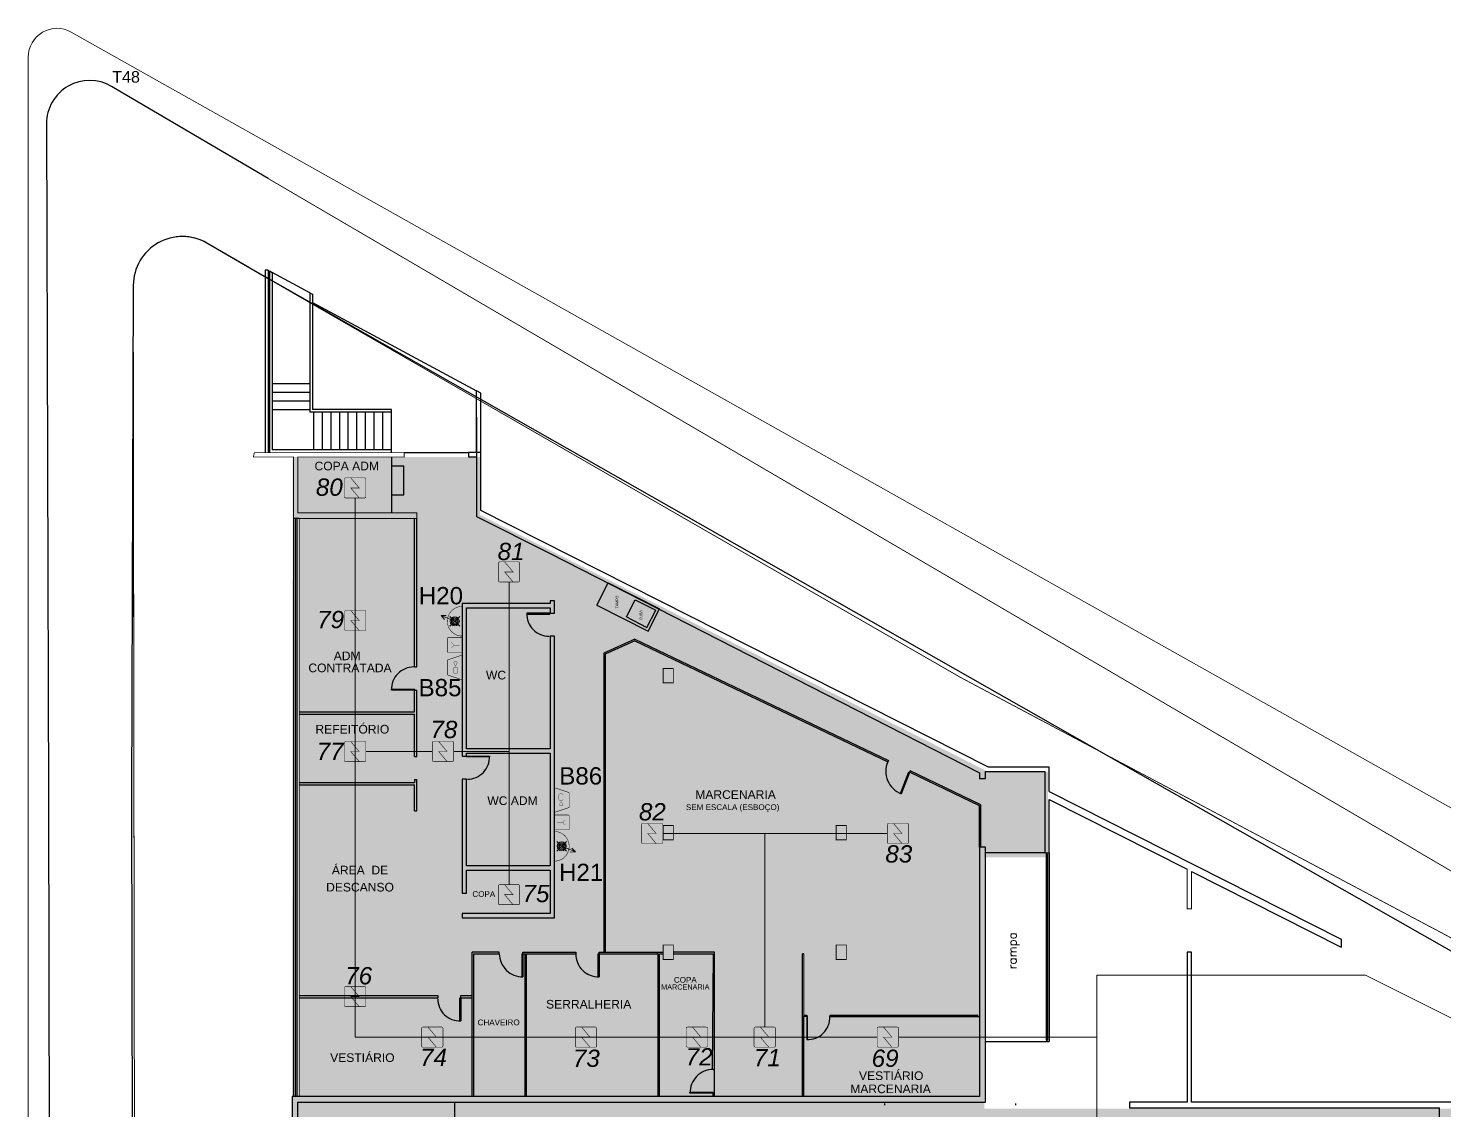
# Model space of a CAD drawing. Header units: metres. Extents: x -331 to 2982, y 362 to 2539.
# Drawn here: x 734.57 to 783.71, y 1055.35 to 1092.91 of the extents above; entities that cross this region are included whole.
import ezdxf
from ezdxf.enums import TextEntityAlignment as Align

# ---------------------------------------------------------------- set-up
doc = ezdxf.new("R2010")
doc.units = ezdxf.units.M
doc.layers.get('0').update_dxf_attribs({"color": 251})
for name, color, linetype in [('72_EGR_BASE_PRIMITIVE', 7, 'Continuous'), ('CX', 251, 'Continuous'), ('DET. FUMAÇA', 1, 'Continuous'), ('Div', 251, 'Continuous'), ('Pis', 251, 'Continuous')]:
    doc.layers.add(name, color=color, linetype=linetype)
doc.layers.add('_salas', color=251, linetype='Continuous', plot=False)
doc.styles.add('DESTAQUE', font='arial.ttf', dxfattribs={"height": 0.4})
doc.styles.get("Standard").update_dxf_attribs({"font": 'arial.ttf', "height": 0.3})
doc.styles.add('style1', font='romans.shx')
doc.styles.add('X3G_ENTITY_1416D04C', font='arial.ttf', dxfattribs={"height": 0.6})
doc.styles.add('X3G_ENTITY_1416D056', font='arial.ttf', dxfattribs={"height": 0.6})
doc.styles.add('X3G_ENTITY_1416D060', font='arial.ttf', dxfattribs={"height": 0.6})
doc.styles.add('X3G_ENTITY_1416D06A', font='arial.ttf', dxfattribs={"height": 0.6})
doc.styles.add('X3G_ENTITY_1416D074', font='arial.ttf', dxfattribs={"height": 0.6})
doc.styles.add('X3G_ENTITY_1416D07E', font='arial.ttf', dxfattribs={"height": 0.6})
doc.styles.add('X3G_ENTITY_1416D088', font='arial.ttf', dxfattribs={"height": 0.6})
doc.styles.add('X3G_ENTITY_1416D092', font='arial.ttf', dxfattribs={"height": 0.6})
doc.styles.add('X3G_ENTITY_1416D09C', font='arial.ttf', dxfattribs={"height": 0.6})
doc.styles.add('X3G_ENTITY_1416D0A6', font='arial.ttf', dxfattribs={"height": 0.6})
doc.styles.add('X3G_ENTITY_1416D0B0', font='arial.ttf', dxfattribs={"height": 0.6})
doc.styles.add('X3G_ENTITY_1416D0BA', font='arial.ttf', dxfattribs={"height": 0.6})
doc.styles.add('X3G_ENTITY_1416D0C4', font='arial.ttf', dxfattribs={"height": 0.6})
doc.styles.add('X3G_ENTITY_1416D0CE', font='arial.ttf', dxfattribs={"height": 0.6})
doc.styles.add('X3G_ENTITY_1416D0D8', font='arial.ttf', dxfattribs={"height": 0.6})
doc.styles.add('X3G_ENTITY_1416D0EC', font='arial.ttf', dxfattribs={"height": 0.6})
doc.styles.add('X3G_ENTITY_14211F23', font='arial.ttf', dxfattribs={"height": 0.2})
doc.styles.add('X3G_ENTITY_14211F61', font='arial.ttf', dxfattribs={"height": 0.3})
doc.styles.add('X3G_ENTITY_14211F9F', font='arial.ttf', dxfattribs={"height": 0.3})
doc.styles.add('X3G_ENTITY_14211FDF', font='arial.ttf', dxfattribs={"height": 0.3})
doc.styles.add('X3G_ENTITY_1421201D', font='arial.ttf', dxfattribs={"height": 0.3})
doc.styles.add('X3G_ENTITY_1421205E', font='arial.ttf', dxfattribs={"height": 0.3})
doc.styles.add('X3G_ENTITY_1421209C', font='arial.ttf', dxfattribs={"height": 0.3})
doc.styles.add('X3G_ENTITY_14212148', font='arial.ttf', dxfattribs={"height": 0.3})
doc.styles.add('X3G_ENTITY_14212188', font='arial.ttf', dxfattribs={"height": 0.3})
doc.styles.add('X3G_ENTITY_142121F0', font='arial.ttf', dxfattribs={"height": 0.2})
doc.styles.add('X3G_ENTITY_1421226D', font='arial.ttf', dxfattribs={"height": 0.3})
doc.styles.add('X3G_ENTITY_142122B0', font='arial.ttf', dxfattribs={"height": 0.3})
doc.styles.add('X3G_ENTITY_14212321', font='arial.ttf', dxfattribs={"height": 0.3})
doc.styles.add('X3G_ENTITY_142123BC', font='arial.ttf', dxfattribs={"height": 0.3})
doc.styles.add('X3G_ENTITY_142124B5', font='arial.ttf', dxfattribs={"height": 0.18})
doc.styles.add('X3G_ENTITY_14212579', font='arial.ttf', dxfattribs={"height": 0.2})
doc.styles.add('X3G_ENTITY_142292FC', font='arial.ttf', dxfattribs={"height": 0.6})
doc.styles.add('X3G_ENTITY_1422933B', font='arial.ttf', dxfattribs={"height": 0.6})

# ---------------------------------------------------------------- blocks, each defined once
blk = doc.blocks.new('WEW')
at = {"color": 1, "lineweight": 0, "true_color": 0xe60000}
for p, q in [((1781.075, 994.175), (1781.413, 993.836)), ((1781.413, 994.175), (1781.075, 993.836)), ((1781.244, 994.005), (1781.439, 994.482)), ((1781.439, 994.482), (1781.308, 994.36)), ((1781.439, 994.482), (1781.447, 994.302))]:
    blk.add_line(p, q, dxfattribs=at)
at = {"color": 1, "true_color": 0xe60000, "const_width": 0.0172}
for points in [[(1779.259, 993.747), (1780.023, 993.747, 0.511918), (1780.056, 993.793), (1779.907, 994.24, 0.322823), (1779.874, 994.263), (1779.408, 994.263, 0.322823), (1779.375, 994.24), (1779.226, 993.793, 0.511918)], [(1780.193, 994.263), (1780.641, 994.263, -0.414214), (1780.675, 994.229), (1780.675, 993.782, -0.414214), (1780.641, 993.747), (1780.193, 993.747, -0.414214), (1780.159, 993.782), (1780.159, 994.229, -0.414214)], [(1780.764, 993.748), (1781.724, 993.748, 0.435311), (1781.759, 993.784, 0.930949), (1780.73, 993.784, 0.435311)]]:
    blk.add_lwpolyline(points, format="xyb", close=True, dxfattribs=at)
at = {"color": 1, "true_color": 0xe60000, "const_width": 0.0086}
for points in [[(1779.463, 994.06), (1779.617, 994.06), (1779.652, 994.026), (1779.652, 993.936), (1779.617, 993.902), (1779.463, 993.902), (1779.428, 993.936), (1779.428, 994.026)], [(1779.832, 993.936), (1779.832, 994.026), (1779.802, 994.044), (1779.679, 993.981), (1779.802, 993.918)]]:
    blk.add_lwpolyline(points, close=True, dxfattribs=at)
for points in [[(1780.336, 994.135), (1780.338, 994.117), (1780.344, 994.099), (1780.351, 994.088), (1780.365, 994.073), (1780.373, 994.067), (1780.386, 994.06), (1780.397, 994.057), (1780.413, 994.055), (1780.421, 994.055), (1780.431, 994.056), (1780.45, 994.062), (1780.464, 994.07), (1780.477, 994.082), (1780.488, 994.096), (1780.494, 994.11), (1780.497, 994.122), (1780.498, 994.13), (1780.498, 994.136)], [(1780.417, 993.837), (1780.417, 994.055)]]:
    blk.add_lwpolyline(points, dxfattribs=at)
at = {"color": 1, "lineweight": 0, "true_color": 0xe60000}
for radius in [0.158, 0.119, 0.0774]:
    blk.add_circle((1781.244, 994.005), radius, dxfattribs=at)
blk = doc.blocks.new('Detector de fumaça')
at = {"layer": 'DET. FUMAÇA', "linetype": 'Continuous', "lineweight": 15, "const_width": 0.0187}
blk.add_lwpolyline([(774.599, 539.816), (775.249, 539.816, -0.414214), (775.296, 539.769), (775.296, 539.167, -0.414214), (775.249, 539.12), (774.599, 539.12, -0.414214), (774.553, 539.167), (774.553, 539.769, -0.414214)], format="xyb", close=True, dxfattribs=at)
blk.add_lwpolyline([(774.773, 539.816), (775.064, 539.468), (774.773, 539.468), (775.064, 539.12)], dxfattribs=at)

msp = doc.modelspace()

# ---------------------------------------------------------------- hatches: boundary and pattern name
at = {"layer": '_salas', "transparency": 33554559}
h = msp.add_hatch(color=256, dxfattribs=at)
h.dxf.hatch_style = 1
h.paths.add_polyline_path([(743.691, 1030.197), (738.741, 1030.197), (738.741, 1007.497), (743.691, 1007.497), (743.691, 981.851), (780.886, 981.883), (780.886, 1015.047), (784.766, 1015.047), (784.766, 1015.761), (810.566, 1029.56), (810.566, 1041.747), (784.766, 1055.419), (767.741, 1055.419), (767.741, 1064.147), (769.951, 1064.147), (769.951, 1067.119), (767.851, 1067.119), (750.241, 1076.027), (750.241, 1078.035), (743.741, 1078.035)])
h.paths.add_polyline_path([(790.666, 1042.793), (802.173, 1036.644), (802.173, 1034.859), (790.666, 1028.71)], flags=16)

# ---------------------------------------------------------------- linework, layer by layer
at = {"lineweight": 0}
msp.add_lwpolyline([(924.793, 803.353), (923.977, 997.797, 0.414222), (918.991, 1002.798, 0.000679), (885.373, 1002.81), (885.373, 1011.002), (885.373, 1011.602), (886.346, 1011.602, 0.742789), (887.202, 1015.306), (883.812, 1016.616), (861.104, 1023.517), (822.286, 1041.497), (810.536, 1047.218), (766.937, 1070.37), (744.433, 1083.333), (742.89, 1084.221), (740.77, 1085.453, 0.577621), (738.214, 1083.99), (738.288, 1030.283), (738.258, 981.963), (738.478, 955.361), (738.53, 946.811), (739.233, 850.325)], format="xyb", dxfattribs=at)
at = {"layer": '72_EGR_BASE_PRIMITIVE', "color": 251, "linetype": 'Continuous', "lineweight": -3, "true_color": 0x5f5f5f}
for p, q in [((755.609, 1071.657), (754.588, 1071.189)), ((754.588, 1071.222), (754.588, 1071.222)), ((754.588, 1071.189), (754.588, 1060.847))]:
    msp.add_line(p, q, dxfattribs=at)
for points in [[(755.609, 1071.714), (754.536, 1071.222), (754.536, 1071.222), (754.536, 1060.847)], [(767.573, 1064.498), (767.573, 1065.934), (767.573, 1065.934), (765.141, 1067.097)], [(767.62, 1064.498), (767.62, 1065.968), (765.16, 1067.146)], [(750.908, 1060.797), (750.908, 1060.847), (749.973, 1060.847)], [(754.371, 1060.797), (754.371, 1060.847), (754.371, 1060.847), (756.373, 1060.847)], [(756.963, 1060.797), (758.326, 1060.797), (758.326, 1060.797), (758.301, 1056.777)], [(761.477, 1058.665), (761.577, 1058.665), (761.577, 1058.615)]]:
    msp.add_lwpolyline(points, dxfattribs=at)
at = {"layer": '72_EGR_BASE_PRIMITIVE', "color": 251, "true_color": 0x5f5f5f}
for points in [[(755.609, 1071.657, 0), (764.385, 1067.459, 0)], [(751.732, 1060.797, 0), (751.732, 1060.847, 0)], [(758.377, 1060.847, 0), (756.963, 1060.847, 0)], [(750.023, 1060.797, 0), (750.908, 1060.797, 0)], [(754.371, 1060.797, 0), (756.373, 1060.797, 0)], [(761.477, 1060.797, 0), (761.427, 1060.797, 0)], [(761.577, 1058.615, 0), (761.477, 1058.615, 0)], [(762.377, 1058.665, 0), (762.377, 1058.615, 0)], [(758.326, 1056.777, 0), (758.377, 1056.777, 0)], [(758.326, 1055.962, 0), (758.377, 1055.962, 0)]]:
    msp.add_polyline3d(points, dxfattribs=at)
at = {"layer": 'CX', "ltscale": 8}
for p, q in [((764.829, 1066.36), (765.113, 1067.108)), ((765.16, 1067.146), (764.857, 1066.349)), ((765.113, 1067.108), (765.141, 1067.097)), ((764.857, 1066.349), (764.829, 1066.36))]:
    msp.add_line(p, q, dxfattribs=at)
for points in [[(752.668, 1072.581), (752.668, 1072.611), (751.868, 1072.611), (751.868, 1072.581)], [(747.973, 1069.977), (747.973, 1069.947), (747.173, 1069.947), (747.173, 1069.977)], [(749.773, 1067.624), (749.773, 1067.654), (750.573, 1067.654), (750.573, 1067.624)], [(751.702, 1060.797), (751.732, 1060.797), (751.732, 1059.997), (751.702, 1059.997)], [(754.341, 1060.797), (754.371, 1060.797), (754.371, 1059.997), (754.341, 1059.997)], [(749.543, 1059.267), (749.573, 1059.267), (749.573, 1058.467), (749.543, 1058.467)], [(761.607, 1058.615), (761.577, 1058.615), (761.577, 1057.815), (761.607, 1057.815)], [(758.326, 1055.992), (758.326, 1055.962), (757.526, 1055.962), (757.526, 1055.992)]]:
    msp.add_lwpolyline(points, close=True, dxfattribs=at)
at = {"layer": 'CX', "color": 251, "ltscale": 8, "true_color": 0x606060}
for centre, radius, start, end in [((752.638, 1072.582), 0.771, 177.8106, 270), ((747.943, 1069.976), 0.771, 90, 182.1894), ((749.803, 1067.625), 0.771, 270, 2.1894), ((765.146, 1067.128), 0.831, 156.4958, 249.6256), ((751.717, 1060.805), 0.808, 180.5725, 271.0569), ((754.342, 1060.77), 0.773, 177.9926, 272.1003), ((749.544, 1059.237), 0.771, 180, 272.1894), ((761.606, 1058.586), 0.771, 267.8385, 2.1584), ((758.322, 1055.981), 0.796, 89.6978, 181.4114)]:
    msp.add_arc(centre, radius, start, end, dxfattribs=at)
at = {"layer": 'Div', "color": 230, "linetype": 'Continuous', "lineweight": 0}
for p, q in [((736.062, 1092.78), (816.498, 1047.53)), ((734.572, 958.064), (734.572, 1091.908))]:
    msp.add_line(p, q, dxfattribs=at)
at = {"layer": 'Div', "color": 150, "linetype": 'Continuous', "lineweight": 0}
for p, q in [((745.91, 1076.612), (745.91, 1057.903)), ((751.248, 1073.697), (751.248, 1063.192)), ((746.282, 1067.812), (748.587, 1067.812)), ((749.33, 1067.812), (751.248, 1067.812)), ((756.584, 1064.968), (764.369, 1064.968)), ((760.118, 1058.25), (760.118, 1064.968)), ((753.537, 1057.903), (745.91, 1057.903)), ((753.537, 1057.903), (764.018, 1057.903)), ((764.762, 1057.903), (771.637, 1057.903))]:
    msp.add_line(p, q, dxfattribs=at)
at = {"layer": 'Div', "lineweight": 0}
for p, q in [((747.973, 1070.747), (747.973, 1075.897)), ((748.053, 1070.747), (748.053, 1075.897)), ((747.973, 1070.747), (748.053, 1070.747)), ((747.973, 1069.187), (747.973, 1069.947)), ((747.973, 1069.947), (748.053, 1069.947)), ((748.053, 1067.637), (748.053, 1069.947)), ((743.973, 1069.187), (747.973, 1069.187)), ((743.973, 1069.107), (747.973, 1069.107)), ((747.973, 1067.637), (747.973, 1069.107)), ((747.973, 1067.637), (748.053, 1067.637)), ((743.973, 1066.737), (747.973, 1066.737)), ((747.973, 1066.837), (747.973, 1066.737)), ((747.973, 1066.837), (748.053, 1066.837)), ((748.053, 1065.757), (748.053, 1066.837)), ((743.973, 1066.657), (747.973, 1066.657)), ((747.973, 1065.757), (747.973, 1066.657)), ((747.973, 1065.757), (748.053, 1065.757)), ((749.973, 1055.847), (749.973, 1060.847)), ((756.373, 1060.847), (756.598, 1060.847)), ((750.023, 1055.847), (750.023, 1060.797)), ((756.423, 1060.797), (756.373, 1060.797)), ((756.423, 1055.847), (756.423, 1060.797)), ((756.473, 1055.847), (756.473, 1060.797)), ((756.473, 1060.797), (756.598, 1060.797)), ((761.427, 1055.847), (761.427, 1060.797)), ((761.477, 1055.847), (761.477, 1060.797)), ((743.973, 1059.347), (747.973, 1059.347)), ((743.973, 1059.267), (748.773, 1059.267)), ((748.053, 1059.347), (748.773, 1059.347)), ((748.773, 1059.347), (748.773, 1059.267)), ((749.573, 1059.347), (749.973, 1059.347)), ((749.573, 1059.267), (749.573, 1059.347)), ((749.573, 1059.267), (749.973, 1059.267))]:
    msp.add_line(p, q, dxfattribs=at)
at = {"layer": 'Div', "color": 150, "linetype": 'Continuous', "lineweight": 0}
msp.add_lwpolyline([(766.56, 999.851), (766.56, 1052.841), (771.637, 1052.841), (771.637, 1060.058), (780.961, 1060.058), (784.358, 1058.357), (784.358, 1008.888), (787.339, 1008.888), (787.339, 979.124)], dxfattribs=at)
at = {"layer": 'Div', "color": 230, "linetype": 'Continuous', "lineweight": 0}
msp.add_arc((735.572, 1091.908), 1, 60.6398, 180, dxfattribs=at)
at = {"layer": 'Pis'}
for p, q in [((742.892, 1087.696), (737.462, 1090.894)), ((735.201, 1089.597), (735.274, 1066.187)), ((742.216, 1084.61), (740.77, 1085.453)), ((786.903, 1059.196), (742.216, 1084.61)), ((742.79, 1084.512), (742.79, 1078.185)), ((742.89, 1084.512), (742.79, 1084.512)), ((742.89, 1084.512), (742.89, 1078.185)), ((742.933, 1084.489), (742.933, 1078.185)), ((742.933, 1084.489), (743.033, 1084.435)), ((744.333, 1083.735), (743.033, 1084.435)), ((743.033, 1084.435), (743.033, 1078.285)), ((744.333, 1083.735), (743.033, 1084.435)), ((738.214, 1083.99), (738.154, 1066.195)), ((744.333, 1083.735), (744.333, 1079.585)), ((744.333, 1083.735), (744.433, 1083.681)), ((744.433, 1083.681), (744.433, 1079.685)), ((744.433, 1083.397), (750.123, 1080.333)), ((744.333, 1080.569), (743.033, 1080.569)), ((744.333, 1080.569), (743.033, 1080.569)), ((744.333, 1080.269), (743.033, 1080.269)), ((744.333, 1080.269), (743.033, 1080.269)), ((750.273, 1080.253), (750.123, 1080.333)), ((750.123, 1078.185), (750.123, 1080.333)), ((750.273, 1078.185), (750.273, 1080.253)), ((744.333, 1079.969), (743.033, 1079.969)), ((744.333, 1079.969), (743.033, 1079.969)), ((744.333, 1079.669), (743.033, 1079.669)), ((744.333, 1079.669), (743.033, 1079.669)), ((747.173, 1079.585), (744.333, 1079.585)), ((747.173, 1079.685), (744.433, 1079.685)), ((744.473, 1078.285), (744.473, 1079.585)), ((744.473, 1078.285), (744.473, 1079.585)), ((744.773, 1078.285), (744.773, 1079.585)), ((744.773, 1078.285), (744.773, 1079.585)), ((745.073, 1078.285), (745.073, 1079.585)), ((745.073, 1078.285), (745.073, 1079.585)), ((745.373, 1078.285), (745.373, 1079.585)), ((745.373, 1078.285), (745.373, 1079.585)), ((745.673, 1078.285), (745.673, 1079.585)), ((745.673, 1078.285), (745.673, 1079.585)), ((745.973, 1078.285), (745.973, 1079.585)), ((745.973, 1078.285), (745.973, 1079.585)), ((746.273, 1078.285), (746.273, 1079.585)), ((746.273, 1078.285), (746.273, 1079.585)), ((746.573, 1078.285), (746.573, 1079.585)), ((746.573, 1078.285), (746.573, 1079.585)), ((746.873, 1078.285), (746.873, 1079.585)), ((746.873, 1078.285), (746.873, 1079.585)), ((747.173, 1079.585), (747.173, 1079.685)), ((747.173, 1078.285), (747.173, 1079.585)), ((747.173, 1078.285), (747.173, 1079.585)), ((750.123, 1079.419), (750.123, 1075.973)), ((747.173, 1078.285), (743.033, 1078.285)), ((747.173, 1078.185), (747.173, 1078.285)), ((747.173, 1078.035), (747.173, 1076.097)), ((747.173, 1078.035), (747.173, 1076.097)), ((747.608, 1078.185), (749.844, 1078.185)), ((747.608, 1078.185), (749.844, 1078.185)), ((750.273, 1078.185), (749.844, 1078.185)), ((749.844, 1078.185), (749.844, 1078.035)), ((749.844, 1078.035), (750.123, 1078.035)), ((750.273, 1076.177), (750.273, 1078.185)), ((747.173, 1077.723), (747.603, 1077.723)), ((747.173, 1077.723), (747.603, 1077.723)), ((747.603, 1076.723), (747.603, 1077.723)), ((747.603, 1076.723), (747.603, 1077.723)), ((747.173, 1076.723), (747.603, 1076.723)), ((747.173, 1076.723), (747.603, 1076.723)), ((767.884, 1067.269), (750.273, 1076.177)), ((743.973, 1075.897), (743.773, 1075.897)), ((743.843, 1055.847), (743.843, 1075.897)), ((743.903, 1055.847), (743.903, 1075.897)), ((747.973, 1070.747), (747.973, 1075.897)), ((748.053, 1070.747), (748.053, 1075.897)), ((750.123, 1075.973), (752.673, 1074.683)), ((752.673, 1074.683), (767.573, 1067.079)), ((754.293, 1072.888), (754.688, 1073.664)), ((754.686, 1073.665), (756.473, 1072.761)), ((752.673, 1072.947), (749.623, 1072.947)), ((749.623, 1072.947), (749.623, 1067.654)), ((749.773, 1067.904), (749.773, 1072.797)), ((749.773, 1072.797), (752.673, 1072.797)), ((752.823, 1073.047), (752.673, 1073.047)), ((752.673, 1073.047), (752.673, 1072.947)), ((752.673, 1072.797), (752.673, 1072.611)), ((752.823, 1072.611), (752.823, 1073.047)), ((754.293, 1072.888), (756.078, 1071.986)), ((755.32, 1072.481), (755.624, 1073.078)), ((755.624, 1073.078), (756.338, 1072.717)), ((756.034, 1072.12), (756.338, 1072.717)), ((756.078, 1071.986), (756.473, 1072.761)), ((752.673, 1072.611), (752.823, 1072.611)), ((755.32, 1072.481), (756.034, 1072.12)), ((752.823, 1071.811), (752.673, 1071.811)), ((752.673, 1071.811), (752.673, 1067.904)), ((752.823, 1062.047), (752.823, 1071.811)), ((747.973, 1070.747), (748.053, 1070.747)), ((747.973, 1069.187), (747.973, 1069.947)), ((747.973, 1069.947), (748.053, 1069.947)), ((748.053, 1067.637), (748.053, 1069.947)), ((743.973, 1069.187), (747.973, 1069.187)), ((743.973, 1069.107), (747.973, 1069.107)), ((747.973, 1067.637), (747.973, 1069.107)), ((752.673, 1067.904), (749.773, 1067.904)), ((749.773, 1067.654), (749.773, 1067.754)), ((749.773, 1067.754), (752.673, 1067.754)), ((752.673, 1067.754), (752.673, 1063.847)), ((747.973, 1067.637), (748.053, 1067.637)), ((749.623, 1067.654), (749.773, 1067.654)), ((767.699, 1067.222), (767.699, 1067.222)), ((769.983, 1067.269), (767.884, 1067.269)), ((769.983, 1066.431), (769.983, 1067.269)), ((743.973, 1066.737), (747.973, 1066.737)), ((747.973, 1066.837), (747.973, 1066.737)), ((747.973, 1066.837), (748.053, 1066.837)), ((748.053, 1065.757), (748.053, 1066.837)), ((749.773, 1066.854), (749.623, 1066.854)), ((749.623, 1066.854), (749.623, 1062.897)), ((749.773, 1063.847), (749.773, 1066.854)), ((767.573, 1067.079), (767.573, 1066.874)), ((767.573, 1066.874), (767.773, 1066.874)), ((767.773, 1066.874), (767.773, 1067.119)), ((767.773, 1067.119), (769.833, 1067.119)), ((769.833, 1067.119), (769.833, 1064.297)), ((743.973, 1066.657), (747.973, 1066.657)), ((747.973, 1065.757), (747.973, 1066.657)), ((769.983, 1066.431), (780.116, 1061.306)), ((735.274, 1066.187), (735.302, 1050.714)), ((738.154, 1066.195), (738.182, 1050.719)), ((747.973, 1065.757), (748.053, 1065.757)), ((769.983, 1066.151), (774.773, 1063.728)), ((769.983, 1064.297), (769.983, 1066.151)), ((767.773, 1064.498), (767.573, 1064.498)), ((767.573, 1064.498), (767.573, 1055.847)), ((767.773, 1055.647), (767.773, 1064.498)), ((769.833, 1064.297), (767.773, 1064.297)), ((769.833, 1064.297), (767.773, 1064.297)), ((769.833, 1064.297), (769.983, 1064.297)), ((769.983, 1064.297), (769.983, 1057.747)), ((769.983, 1064.297), (769.983, 1057.747)), ((752.673, 1063.847), (749.773, 1063.847)), ((769.883, 1064.248), (769.883, 1057.798)), ((769.883, 1064.248), (769.933, 1064.248)), ((769.933, 1064.248), (769.933, 1057.798)), ((749.773, 1062.897), (749.773, 1063.697)), ((749.773, 1063.697), (752.673, 1063.697)), ((752.673, 1063.697), (752.673, 1062.197)), ((774.923, 1063.652), (780.116, 1061.025)), ((749.623, 1062.897), (749.773, 1062.897)), ((752.673, 1062.197), (749.623, 1062.197)), ((749.623, 1062.197), (749.623, 1062.047)), ((749.623, 1062.047), (752.823, 1062.047)), ((749.973, 1055.847), (749.973, 1060.847)), ((756.373, 1060.847), (756.598, 1060.847)), ((758.377, 1055.847), (758.377, 1060.847)), ((774.923, 1060.853), (774.773, 1060.853)), ((774.773, 1060.853), (774.773, 1055.647)), ((774.923, 1055.647), (774.923, 1060.853)), ((780.116, 1061.306), (780.116, 1061.025)), ((750.023, 1055.847), (750.023, 1060.797)), ((751.732, 1060.797), (753.569, 1060.797)), ((751.806, 1055.847), (751.806, 1060.797)), ((751.856, 1055.847), (751.856, 1060.797)), ((756.423, 1060.797), (756.373, 1060.797)), ((756.423, 1055.847), (756.423, 1060.797)), ((756.473, 1055.847), (756.473, 1060.797)), ((756.473, 1060.797), (756.598, 1060.797)), ((761.427, 1055.847), (761.427, 1060.797)), ((743.973, 1059.347), (747.973, 1059.347)), ((743.973, 1059.267), (748.773, 1059.267)), ((747.973, 1059.347), (748.773, 1059.347)), ((748.773, 1059.347), (748.773, 1059.267)), ((749.573, 1059.347), (749.973, 1059.347)), ((749.573, 1059.267), (749.573, 1059.347)), ((749.573, 1059.267), (749.973, 1059.267)), ((761.477, 1055.847), (761.477, 1058.615)), ((762.377, 1058.665), (762.598, 1058.665)), ((762.377, 1058.615), (762.598, 1058.615)), ((762.598, 1058.665), (764.023, 1058.665)), ((762.598, 1058.615), (767.573, 1058.615)), ((764.023, 1058.665), (767.523, 1058.665)), ((767.773, 1057.747), (769.983, 1057.747)), ((767.773, 1057.747), (769.983, 1057.747)), ((769.883, 1057.798), (769.933, 1057.798)), ((758.327, 1055.847), (758.326, 1055.962)), ((767.573, 1055.847), (743.723, 1055.847)), ((743.723, 1055.847), (743.723, 1030.347)), ((743.923, 1030.147), (743.923, 1055.647)), ((743.923, 1055.647), (767.773, 1055.647)), ((749.373, 1007.847), (749.373, 1055.647)), ((764.273, 1055.597), (764.273, 1055.547)), ((768.827, 1055.547), (768.827, 1055.597)), ((774.773, 1055.647), (772.773, 1055.647)), ((772.773, 1055.647), (772.773, 1055.447)), ((772.773, 1055.447), (783.523, 1055.447)), ((784.652, 1055.647), (774.923, 1055.647)), ((783.523, 1042.822), (783.523, 1055.447))]:
    msp.add_line(p, q, dxfattribs=at)
at = {"layer": 'Pis', "const_width": 0.03}
for points in [[(858.363, 1026.868), (807.642, 1050.655), (795.943, 1056.632), (742.892, 1087.696)], [(743.973, 1075.897), (748.053, 1075.897), (748.053, 1076.097), (743.923, 1076.097), (743.923, 1078.035), (747.608, 1078.035), (747.608, 1078.185), (742.413, 1078.185), (742.381, 1078.035), (743.773, 1078.035), (743.773, 1076.097), (743.773, 1075.897)], [(743.773, 1075.897), (743.773, 1055.847)], [(743.973, 1055.847), (743.973, 1075.897)], [(774.773, 1063.728), (774.773, 1062.353), (774.923, 1062.353), (774.923, 1063.652)]]:
    msp.add_lwpolyline(points, dxfattribs=at)
msp.add_lwpolyline([(924.793, 803.353), (923.977, 997.797, 0.414222), (918.991, 1002.798, 0.000679), (885.373, 1002.81), (885.373, 1011.002), (885.373, 1011.602), (886.346, 1011.602, 0.742789), (887.202, 1015.306), (883.812, 1016.616), (861.104, 1023.517), (822.286, 1041.497), (810.536, 1047.218), (766.937, 1070.37), (744.433, 1083.333), (742.89, 1084.221), (740.77, 1085.453, 0.577621), (738.214, 1083.99), (738.288, 1030.283), (738.258, 981.963), (738.478, 955.361), (738.53, 946.811), (739.233, 850.325)], format="xyb", dxfattribs=at)
at = {"layer": 'Pis', "color": 251, "linetype": 'Continuous', "lineweight": -3, "true_color": 0x5f5f5f}
for points in [[(755.609, 1071.714), (764.409, 1067.505), (764.385, 1067.459)], [(751.732, 1060.797), (751.732, 1060.847), (753.569, 1060.847), (753.569, 1060.797)]]:
    msp.add_lwpolyline(points, dxfattribs=at)
at = {"layer": 'Pis', "const_width": 0.03}
for points in [[(756.948, 1070.697), (756.598, 1070.697), (756.598, 1070.197), (756.948, 1070.197)], [(756.948, 1065.247), (756.598, 1065.247), (756.598, 1064.747), (756.948, 1064.747)], [(762.948, 1065.247), (762.598, 1065.247), (762.598, 1064.747), (762.948, 1064.747)], [(756.948, 1061.097), (756.598, 1061.097), (756.598, 1060.597), (756.948, 1060.597)], [(762.948, 1061.097), (762.598, 1061.097), (762.598, 1060.597), (762.948, 1060.597)]]:
    msp.add_lwpolyline(points, close=True, dxfattribs=at)
at = {"layer": 'Pis'}
for centre, radius, start, end in [((736.701, 1089.601), 1.5, 59.5054, 180.1784), ((739.914, 1083.984), 1.7, 59.7591, 179.8056)]:
    msp.add_arc(centre, radius, start, end, dxfattribs=at)

# ---------------------------------------------------------------- block references
at = {"lineweight": 0}
for p, rotation in [((1743.372, -708.91), 89.99999999999999), ((-240.929, 2845.769), 270)]:
    msp.add_blockref('WEW', p, dxfattribs=dict(at, rotation=rotation))
at = {"layer": 'DET. FUMAÇA', "linetype": 'Continuous', "lineweight": 0}
for p in [(-29.014, 537.492), (-23.676, 534.577), (-29.014, 532.891), (-29.014, 528.344), (-25.965, 528.344), (-18.712, 525.5), (-10.184, 525.5), (-23.676, 523.376), (-29.014, 519.839), (-26.338, 518.435), (-21.008, 518.435), (-17.161, 518.435), (-14.806, 518.435), (-10.534, 518.435)]:
    msp.add_blockref('Detector de fumaça', p, dxfattribs=at)

# ---------------------------------------------------------------- texts
at = {"layer": 'Div', "color": 5, "linetype": 'Continuous', "lineweight": 0, "true_color": 0x0000ff, "char_height": 0.6, "attachment_point": 1}
for s, insert, style in [('{\\fArial|b0|i1|c0|p34;80}', (744.548, 1077.287), 'X3G_ENTITY_1416D0B0'), ('{\\fArial|b0|i1|c0|p34;81}', (750.853, 1075.056), 'X3G_ENTITY_1416D0BA'), ('{\\fArial|b0|i1|c0|p34;79}', (744.594, 1072.693), 'X3G_ENTITY_1416D0A6'), ('{\\fArial|b0|i1|c0|p34;78}', (748.523, 1068.878), 'X3G_ENTITY_1416D0C4'), ('{\\fArial|b0|i1|c0|p34;77}', (744.576, 1068.118), 'X3G_ENTITY_1416D09C'), ('{\\fArial|b0|i1|c0|p34;82}', (755.755, 1066.022), 'X3G_ENTITY_1416D0D8'), ('{\\fArial|b0|i1|c0|p34;83}', (764.305, 1064.56), 'X3G_ENTITY_1416D0EC'), ('{\\fArial|b0|i1|c0|p34;75}', (751.716, 1063.186), 'X3G_ENTITY_1416D0CE'), ('{\\fArial|b0|i1|c0|p34;76}', (745.567, 1060.332), 'X3G_ENTITY_1416D092'), ('{\\fArial|b0|i1|c0|p34;74}', (748.163, 1057.502), 'X3G_ENTITY_1416D088'), ('{\\fArial|b0|i1|c0|p34;73}', (753.464, 1057.469), 'X3G_ENTITY_1416D07E'), ('{\\fArial|b0|i1|c0|p34;72}', (757.379, 1057.519), 'X3G_ENTITY_1416D074'), ('{\\fArial|b0|i1|c0|p34;71}', (759.744, 1057.491), 'X3G_ENTITY_1416D06A'), ('{\\fArial|b0|i1|c0|p34;69}', (763.829, 1057.469), 'X3G_ENTITY_1416D060')]:
    msp.add_mtext_dynamic_manual_height_columns(s, width=13.3188, gutter_width=2.5, heights=[0], dxfattribs=dict(at, insert=insert, style=style))
at = {"layer": 'Div', "color": 96, "linetype": 'Continuous', "lineweight": 0, "true_color": 0x008000, "char_height": 0.6, "width": 13.3188, "attachment_point": 1}
for s, insert, style in [('H20', (748.115, 1073.521), 'X3G_ENTITY_1422933B'), ('H21', (752.982, 1063.919), 'X3G_ENTITY_142292FC')]:
    msp.add_mtext(s, dxfattribs=dict(at, insert=insert, style=style))
at = {"layer": 'Div', "color": 6, "linetype": 'Continuous', "lineweight": 0, "true_color": 0xff00ff, "char_height": 0.6, "attachment_point": 1}
for s, insert, style in [('B85', (748.109, 1070.33), 'X3G_ENTITY_1416D056'), ('B86', (752.99, 1067.268), 'X3G_ENTITY_1416D04C')]:
    msp.add_mtext_dynamic_manual_height_columns(s, width=13.3188, gutter_width=2.5, heights=[0], dxfattribs=dict(at, insert=insert, style=style))
at = {"layer": 'Pis', "style": 'DESTAQUE'}
msp.add_text('T48', height=0.4, dxfattribs=at).set_placement((737.481, 1091.024))
at = {"layer": 'Pis'}
for s, p in [('TAMPO', (755.04, 1072.777)), ('CUBA', (755.87, 1072.371))]:
    msp.add_text(s, height=0.0897, rotation=90, dxfattribs=at).set_placement(p)
for s, height, style, p in [('ADM', 0.3, 'X3G_ENTITY_14211F61', (745.632, 1070.983)), ('CONTRATADA', 0.3, 'X3G_ENTITY_14211F9F', (745.731, 1070.565)), ('WC ', 0.3, 'X3G_ENTITY_142122B0', (750.855, 1070.314)), ('REFEITÓRIO', 0.3, 'X3G_ENTITY_14211FDF', (745.813, 1068.437)), ('WC ADM', 0.3, 'X3G_ENTITY_1421226D', (751.368, 1065.957)), ('MARCENARIA', 0.3, 'X3G_ENTITY_1421209C', (759.106, 1066.168)), ('ÁREA  DE', 0.3, 'X3G_ENTITY_14212148', (746.079, 1063.548)), ('DESCANSO', 0.3, 'X3G_ENTITY_14212188', (746.079, 1062.956)), ('COPA', 0.2, 'X3G_ENTITY_14211F23', (750.373, 1062.767)), ('COPA', 0.2, 'X3G_ENTITY_14211F23', (757.365, 1059.79)), ('MARCENARIA', 0.18, 'X3G_ENTITY_142124B5', (757.365, 1059.553)), ('SERRALHERIA', 0.3, 'X3G_ENTITY_14212321', (754.012, 1058.894)), ('CHAVEIRO', 0.2, 'X3G_ENTITY_142121F0', (750.888, 1058.314)), ('VESTIÁRIO', 0.3, 'X3G_ENTITY_1421201D', (746.161, 1057.041)), ('VESTIÁRIO', 0.3, 'X3G_ENTITY_1421201D', (764.507, 1056.414)), ('MARCENARIA', 0.3, 'X3G_ENTITY_142123BC', (764.483, 1055.958))]:
    msp.add_text(s, height=height, dxfattribs=dict(at, style=style)).set_placement(p, align=Align.CENTER)
at = {"layer": 'Pis', "style": 'style1'}
msp.add_text('rampa', height=0.3, rotation=90, dxfattribs=at).set_placement((768.853, 1060.255))
at = {"layer": 'Pis'}
for s, insert, char_height, attachment_point, style in [('COPA ADM', (745.619, 1077.87), 0.3, 2, 'X3G_ENTITY_1421205E'), ('SEM ESCALA (ESBOÇO)', (757.384, 1065.981), 0.2, 1, 'X3G_ENTITY_14212579')]:
    msp.add_mtext(s, dxfattribs=dict(at, insert=insert, char_height=char_height, attachment_point=attachment_point, style=style))

doc.saveas('drawing.dxf')
